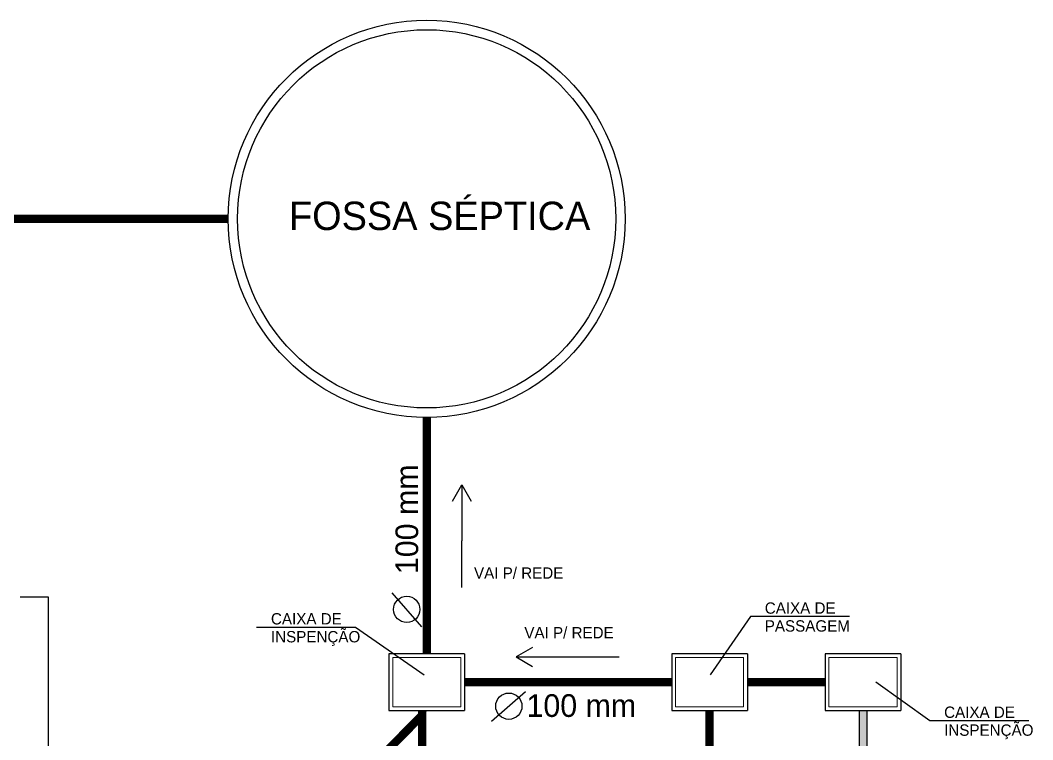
# Model space of a CAD drawing. Header units: millimetres. Extents: x 865.6 to 932.6, y 407.2 to 470.5.
# Drawn here: x 887.01 to 892.37, y 453.74 to 457.55 of the extents above; entities that cross this region are included whole.
import ezdxf

# ---------------------------------------------------------------- set-up
doc = ezdxf.new("R2010")
doc.units = ezdxf.units.MM
for name, color, linetype in [('can01', 1, 'Continuous'), ('can02', 2, 'Continuous'), ('COTAS-TEXTOS', 1, 'Continuous'), ('texto hidro', 1, 'Continuous'), ('TIGRECAD', 1, 'Continuous')]:
    doc.layers.add(name, color=color, linetype=linetype)
doc.layers.add('CANET 01', color=2, linetype='Continuous', lineweight=0)
doc.styles.get("Standard").update_dxf_attribs({"font": 'ERASLGHT.TTF'})

msp = doc.modelspace()

# ---------------------------------------------------------------- hatches: boundary and pattern name
at = {"layer": 'can01'}
h = msp.add_hatch(color=256, dxfattribs=at)
h.paths.add_polyline_path([(891.4945, 452.3952), (891.4545, 452.3952), (891.4545, 452.1362), (891.4945, 452.1362)])
h.paths.add_polyline_path([(891.4945, 452.5452), (891.4545, 452.5452), (891.4545, 452.3952), (891.4945, 452.3952)])
h.paths.add_polyline_path([(891.4945, 453.5452), (891.4545, 453.5452), (891.4545, 452.5452), (891.4945, 452.5452)])
h.paths.add_polyline_path([(891.4945, 453.8952), (891.4545, 453.8952), (891.4545, 453.5452), (891.4945, 453.5452)])

# ---------------------------------------------------------------- linework, layer by layer
for p, q in [((888.1145, 456.4952), (885.3197, 456.4952)), ((889.3503, 454.545), (889.3503, 454.7918)), ((889.6383, 454.1789), (890.1821, 454.1789)), ((889.3645, 454.0452), (890.4609, 454.0452)), ((890.8609, 454.0452), (891.2724, 454.0452)), ((891.4545, 452.1362), (891.4545, 453.8952)), ((891.4945, 452.1362), (891.4945, 453.8952))]:
    msp.add_line(p, q, dxfattribs=at)
at = {"layer": 'can01', "color": 1, "lineweight": 0}
for p, q in [((890.4609, 454.03), (890.4609, 454.07)), ((891.2724, 454.03), (891.2724, 454.07))]:
    msp.add_line(p, q, dxfattribs=at)
at = {"layer": 'can01', "const_width": 0.044}
for points in [[(883.0197, 454.1952), (885.3197, 456.4952), (888.1145, 456.4952)], [(889.1645, 454.1952), (889.1645, 455.4452)], [(890.4609, 454.0452), (889.3645, 454.0452)], [(891.2724, 454.0452), (890.8609, 454.0452)], [(889.1411, 453.8952), (889.1411, 452.3913)], [(890.6598, 447.9572), (890.6598, 447.9572), (890.6598, 453.8952)]]:
    msp.add_lwpolyline(points, dxfattribs=at)
at = {"layer": 'can02', "color": 0}
for p, q in [((887.1645, 454.4952), (887.0145, 454.4952)), ((887.1645, 452.5452), (887.1645, 454.4952))]:
    msp.add_line(p, q, dxfattribs=at)
for radius in [1.05, 1]:
    msp.add_circle((889.1645, 456.4952), radius, dxfattribs=at)
at = {"layer": 'CANET 01'}
for p, q in [((888.9845, 454.1752), (888.9845, 453.9152)), ((889.3445, 454.1752), (888.9845, 454.1752)), ((889.3445, 454.1752), (889.3445, 453.9152)), ((890.4809, 454.1752), (890.4809, 453.9152)), ((890.8409, 454.1752), (890.4809, 454.1752)), ((890.8409, 454.1752), (890.8409, 453.9152)), ((891.2924, 454.1752), (891.2924, 453.9152)), ((891.6524, 454.1752), (891.2924, 454.1752)), ((891.6524, 454.1752), (891.6524, 453.9152)), ((888.9845, 453.9152), (889.3445, 453.9152)), ((890.4809, 453.9152), (890.8409, 453.9152)), ((891.2924, 453.9152), (891.6524, 453.9152))]:
    msp.add_line(p, q, dxfattribs=at)
at = {"layer": 'TIGRECAD'}
for p, q in [((889.3003, 455.0022), (889.3503, 455.0888)), ((889.3503, 455.0888), (889.3503, 454.7918)), ((889.3503, 455.0888), (889.4003, 455.0022)), ((889.1389, 454.3386), (888.9817, 454.5184)), ((890.8772, 454.3917), (890.6644, 454.0842)), ((891.4005, 454.3917), (890.8772, 454.3917)), ((888.7882, 454.3349), (888.265, 454.3349)), ((889.1507, 454.0825), (888.7882, 454.3349)), ((889.7249, 454.2289), (889.6383, 454.1789)), ((888.9645, 454.1952), (888.9645, 453.8952)), ((889.3645, 454.1952), (888.9645, 454.1952)), ((889.3645, 454.1952), (889.3645, 453.8952)), ((889.6383, 454.1789), (889.7249, 454.1289)), ((890.4609, 454.1952), (890.4609, 453.8952)), ((890.8609, 454.1952), (890.4609, 454.1952)), ((890.8609, 454.1952), (890.8609, 453.8952)), ((891.2724, 454.1952), (891.2724, 453.8952)), ((891.6724, 454.1952), (891.2724, 454.1952)), ((891.6724, 454.1952), (891.6724, 453.8952)), ((891.8258, 453.8409), (891.5396, 454.0458)), ((889.5076, 453.8383), (889.6875, 453.9955)), ((888.5093, 453.2323), (889.1645, 453.8952)), ((888.9645, 453.8952), (889.3645, 453.8952)), ((890.4609, 453.8952), (890.8609, 453.8952)), ((891.2724, 453.8952), (891.6724, 453.8952)), ((892.3491, 453.8409), (891.8258, 453.8409))]:
    msp.add_line(p, q, dxfattribs=at)
at = {"layer": 'TIGRECAD', "const_width": 0.044}
msp.add_lwpolyline([(889.1411, 453.8716), (888.5093, 453.2323), (888.5093, 453.18)], dxfattribs=at)
msp.add_lwpolyline([(889.1645, 453.8952), (889.1645, 453.8952)], close=True, dxfattribs=at)
at = {"layer": 'TIGRECAD'}
for centre in [(889.0589, 454.43), (889.599, 453.9182)]:
    msp.add_circle(centre, 0.0695, dxfattribs=at)

# ---------------------------------------------------------------- texts
at = {"layer": 'COTAS-TEXTOS', "color": 1}
for s, p in [('VAI P/ REDE ', (889.4147, 454.5924)), ('CAIXA DE', (890.9528, 454.4072)), ('CAIXA DE', (888.3406, 454.3504)), ('INSPENÇÃO', (888.3406, 454.2557)), ('VAI P/ REDE ', (889.6809, 454.2769)), ('PASSAGEM', (890.9528, 454.3126)), ('CAIXA DE', (891.9014, 453.8564)), ('INSPENÇÃO', (891.9014, 453.7618))]:
    msp.add_text(s, height=0.06, dxfattribs=at).set_placement(p)
at = {"layer": 'texto hidro', "attachment_point": 1}
for s, insert, char_height, width in [('FOSSA SÉPTICA', (888.436, 456.5861), 0.15, 2.9804), ('{\\fEras Demi ITC|b0|i0|c0|p34;100 mm}', (889.6925, 453.9815), 0.12, 11.620401)]:
    msp.add_mtext(s, dxfattribs=dict(at, insert=insert, char_height=char_height, width=width))
at = {"layer": 'texto hidro', "insert": (888.9993, 454.6167), "char_height": 0.12, "width": 11.620401, "attachment_point": 1, "rotation": 90}
msp.add_mtext('{\\fEras Demi ITC|b0|i0|c0|p34;100 mm}', dxfattribs=at)

doc.saveas('drawing.dxf')
